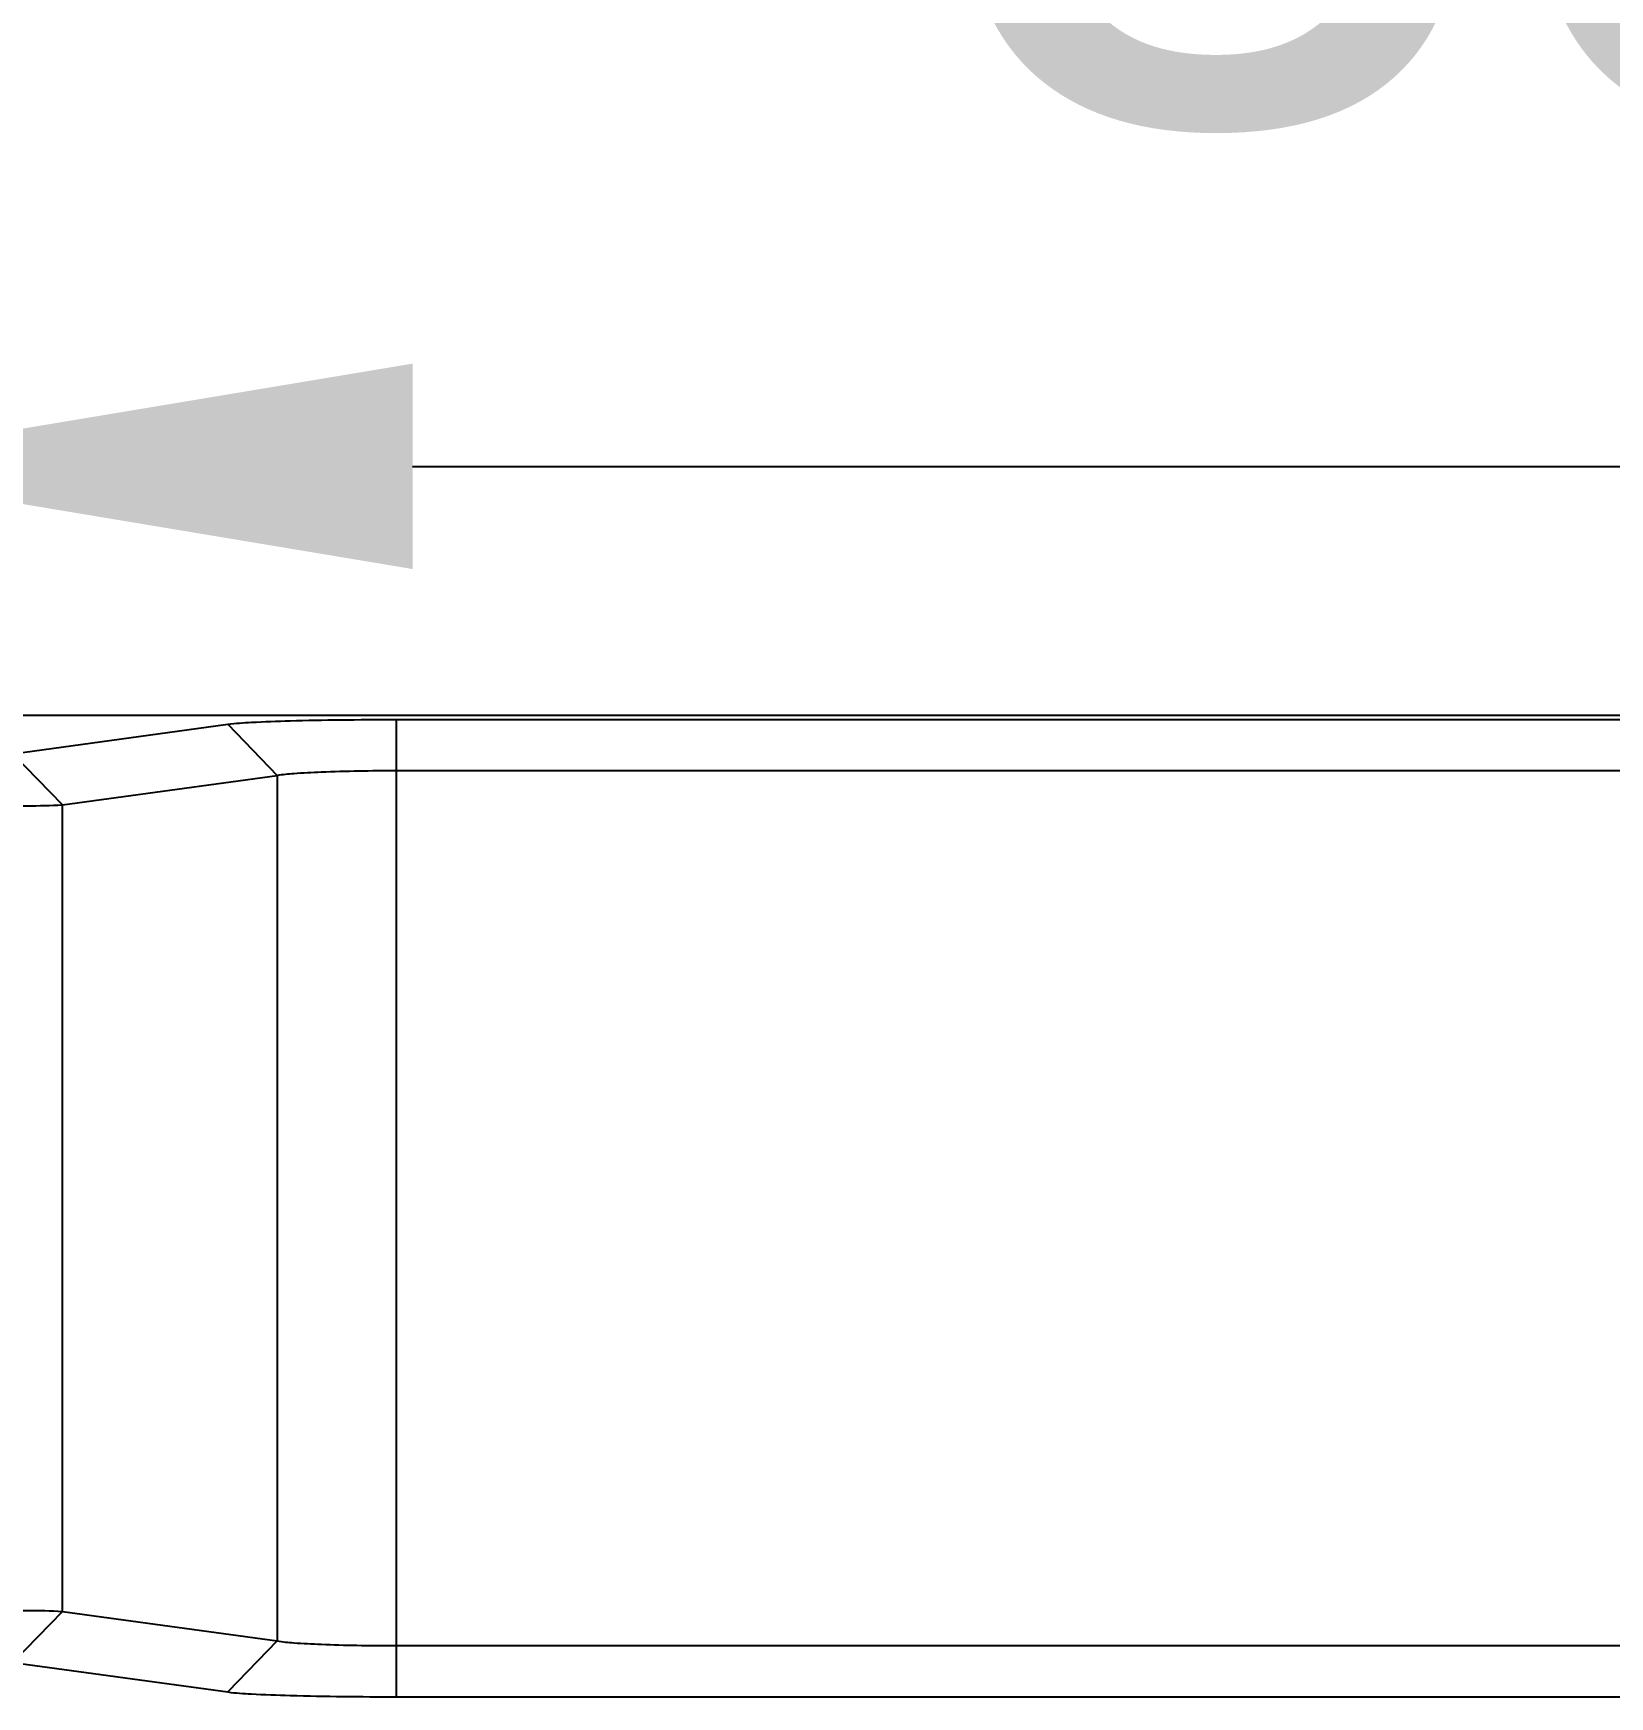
# Model space of a CAD drawing. Header units: millimetres. Extents: x -1070 to 42146, y 1440 to 12921.
# Drawn here: x 6828.9 to 6892.8, y 3248 to 3315.5 of the extents above; entities that cross this region are included whole.
import ezdxf

# ---------------------------------------------------------------- set-up
doc = ezdxf.new("R2010")
doc.units = ezdxf.units.MM
doc.layers.add('DIM', color=4, linetype='Continuous')
doc.styles.get("Standard").update_dxf_attribs({"font": 'arial.ttf'})
doc.dimstyles.new('ISO-200', dxfattribs={"dimtxt": 30, "dimasz": 25, "dimexe": 1.25, "dimexo": 5, "dimgap": 5, "dimtad": 1, "dimtoh": 1, "dimdec": 1, "dimdsep": 46, "dimtxsty": 'Standard', "dimcen": 2.5, "dimadec": 0, "dimazin": 0, "dimtfac": 1, "dimtdec": 1, "dimtmove": 0, "dimatfit": 3, "dimfxl": 1, "dimarcsym": 0})

# ---------------------------------------------------------------- blocks, each defined once
blk = doc.blocks.new('*D141')
at = {"layer": 'Defpoints', "color": 0, "transparency": 16777216}
for p in [(7169.275, 3297.919), (6819.275, 3257.826), (7169.275, 3257.826)]:
    blk.add_point(p, dxfattribs=at)
at = {"layer": 'DIM', "color": 0, "lineweight": -2, "transparency": 16777216}
for p, q in [((6819.275, 3262.826), (6819.275, 3299.169)), ((7169.275, 3262.826), (7169.275, 3299.169)), ((6844.275, 3297.919), (7144.275, 3297.919))]:
    blk.add_line(p, q, dxfattribs=at)
at = {"layer": 'DIM', "color": 0, "transparency": 16777216}
for points in [[(6844.275, 3302.086), (6844.275, 3293.753), (6819.275, 3297.919)], [(7144.275, 3302.086), (7144.275, 3293.753), (7169.275, 3297.919)]]:
    blk.add_solid(points, dxfattribs=at)
at = {"layer": 'DIM', "color": 0, "lineweight": -3, "transparency": 16777216, "insert": (6994.275, 3322.339), "char_height": 30, "attachment_point": 5}
blk.add_mtext('350 [1\'-1 3/4"]', dxfattribs=at)

msp = doc.modelspace()

# ---------------------------------------------------------------- linework, layer by layer
at = {"color": 7, "linetype": 'Continuous', "lineweight": -3}
for p, q in [((6776.275, 3287.826), (6940.012, 3287.826)), ((6828.065, 3286.261), (6836.781, 3287.457)), ((6836.781, 3287.457), (6838.785, 3285.383)), ((6843.615, 3287.649), (6843.615, 3285.576)), ((6843.615, 3287.649), (6960.226, 3287.649)), ((6828.065, 3286.261), (6830.069, 3284.187)), ((6830.069, 3284.187), (6838.785, 3285.383)), ((6838.785, 3285.383), (6838.785, 3250.269)), ((6843.615, 3285.576), (6843.615, 3250.076)), ((6843.615, 3285.576), (6960.296, 3285.576)), ((6830.069, 3251.465), (6830.069, 3284.187)), ((6830.069, 3251.465), (6828.065, 3249.391)), ((6830.069, 3251.465), (6838.785, 3250.269)), ((6838.785, 3250.269), (6836.781, 3248.195)), ((6843.615, 3250.076), (6843.615, 3248.002)), ((6843.615, 3250.076), (6960.296, 3250.076)), ((6828.065, 3249.391), (6836.781, 3248.195)), ((6843.615, 3248.002), (6960.226, 3248.002))]:
    msp.add_line(p, q, dxfattribs=at)
for points, knots in [([(6836.781, 3287.457), (6837.097, 3287.5), (6837.941, 3287.547), (6839.46, 3287.607), (6841.421, 3287.641), (6842.857, 3287.649), (6843.615, 3287.649)], [0, 0, 0, 0, 0.13997, 0.370039, 0.667469, 1, 1, 1, 1]), ([(6838.785, 3285.383), (6839.007, 3285.425), (6839.603, 3285.48), (6841.212, 3285.553), (6842.6, 3285.581), (6843.615, 3285.576)], [0, 0, 0, 0, 0.139833, 0.370372, 1, 1, 1, 1]), ([(6826.205, 3284.135), (6827.017, 3284.134), (6828.305, 3284.147), (6829.594, 3284.157), (6830.069, 3284.187)], [0, 0, 0, 0, 0.630179, 1, 1, 1, 1]), ([(6826.205, 3251.517), (6827.017, 3251.517), (6828.304, 3251.504), (6829.593, 3251.496), (6830.069, 3251.465)], [0, 0, 0, 0, 0.630233, 1, 1, 1, 1]), ([(6838.785, 3250.269), (6839.006, 3250.224), (6839.603, 3250.178), (6840.677, 3250.119), (6842.064, 3250.085), (6843.079, 3250.075), (6843.615, 3250.076)], [0, 0, 0, 0, 0.139767, 0.370304, 0.667566, 1, 1, 1, 1]), ([(6836.781, 3248.195), (6837.096, 3248.152), (6837.939, 3248.104), (6840.216, 3248.017), (6842.179, 3248.002), (6843.615, 3248.002)], [0, 0, 0, 0, 0.139463, 0.370035, 1, 1, 1, 1])]:
    msp.add_open_spline(points, degree=3, knots=knots, dxfattribs=at)

# ---------------------------------------------------------------- dimensions: what is measured, and where the dimension line sits
at = {"layer": 'DIM', "color": 7, "lineweight": -3}
dim = msp.add_linear_dim(base=(7169.275, 3297.919), p1=(6819.275, 3257.826), p2=(7169.275, 3257.826), dimstyle='ISO-200', dxfattribs=at)
dim.commit()
dim.dimension.update_dxf_attribs({"geometry": '*D141', "text_midpoint": (6994.275, 3322.339)})

doc.saveas('drawing.dxf')
